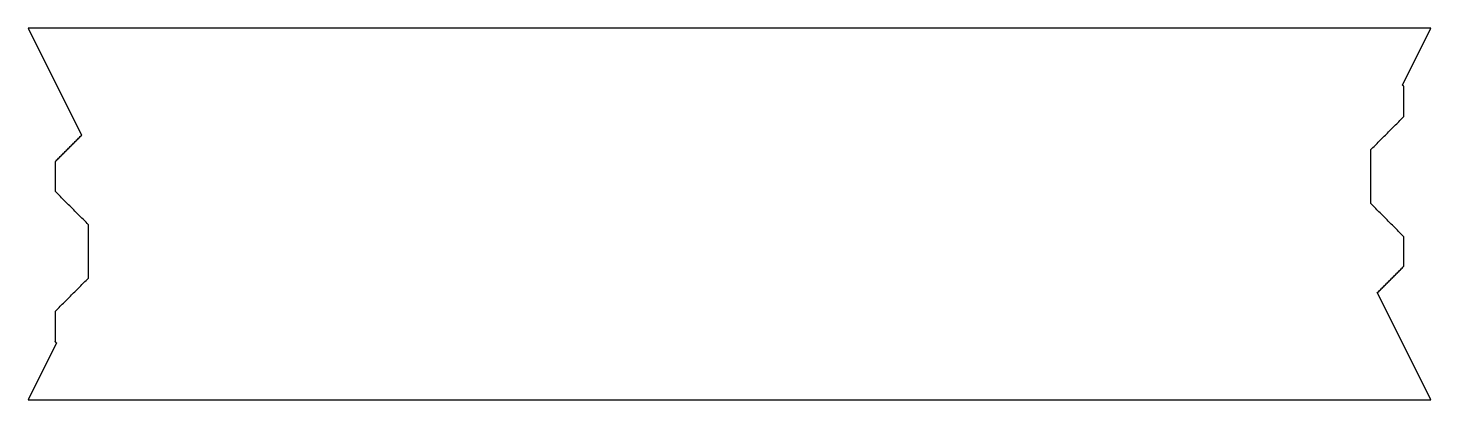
# Model space of a CAD drawing. Header units: millimetres. Extents: x -11.7 to 11.7, y 0 to 6.2.
import ezdxf

# ---------------------------------------------------------------- set-up
doc = ezdxf.new("R2010")
doc.units = ezdxf.units.MM

msp = doc.modelspace()

# ---------------------------------------------------------------- linework, layer by layer
for p, q in [((11.7, 6.2), (-11.7, 6.2)), ((-11.7, 6.2), (-10.807, 4.415)), ((11.225, 5.25), (11.7, 6.2)), ((11.25, 4.725), (11.25, 5.225)), ((10.7, 3.275), (10.7, 4.175)), ((-11.25, 3.975), (-11.25, 3.475)), ((-10.7, 2.925), (-10.7, 2.025)), ((11.25, 2.225), (11.25, 2.725)), ((11.7, 0), (10.807, 1.785)), ((-11.25, 1.475), (-11.25, 0.975)), ((-11.225, 0.95), (-11.7, 0)), ((-11.7, 0), (11.7, 0))]:
    msp.add_line(p, q)
for points in [[(11.25, 5.225), (11.225, 5.25)], [(10.699, 4.175), (11.249, 4.725)], [(-11.245, 3.975), (-10.803, 4.418)], [(-10.698, 2.927), (-11.245, 3.475)], [(11.245, 2.725), (10.696, 3.275)], [(10.803, 1.782), (11.245, 2.225)], [(-11.249, 1.475), (-10.699, 2.025)], [(-11.225, 0.95), (-11.25, 0.975)]]:
    msp.add_open_spline(points, degree=1)

doc.saveas('drawing.dxf')
